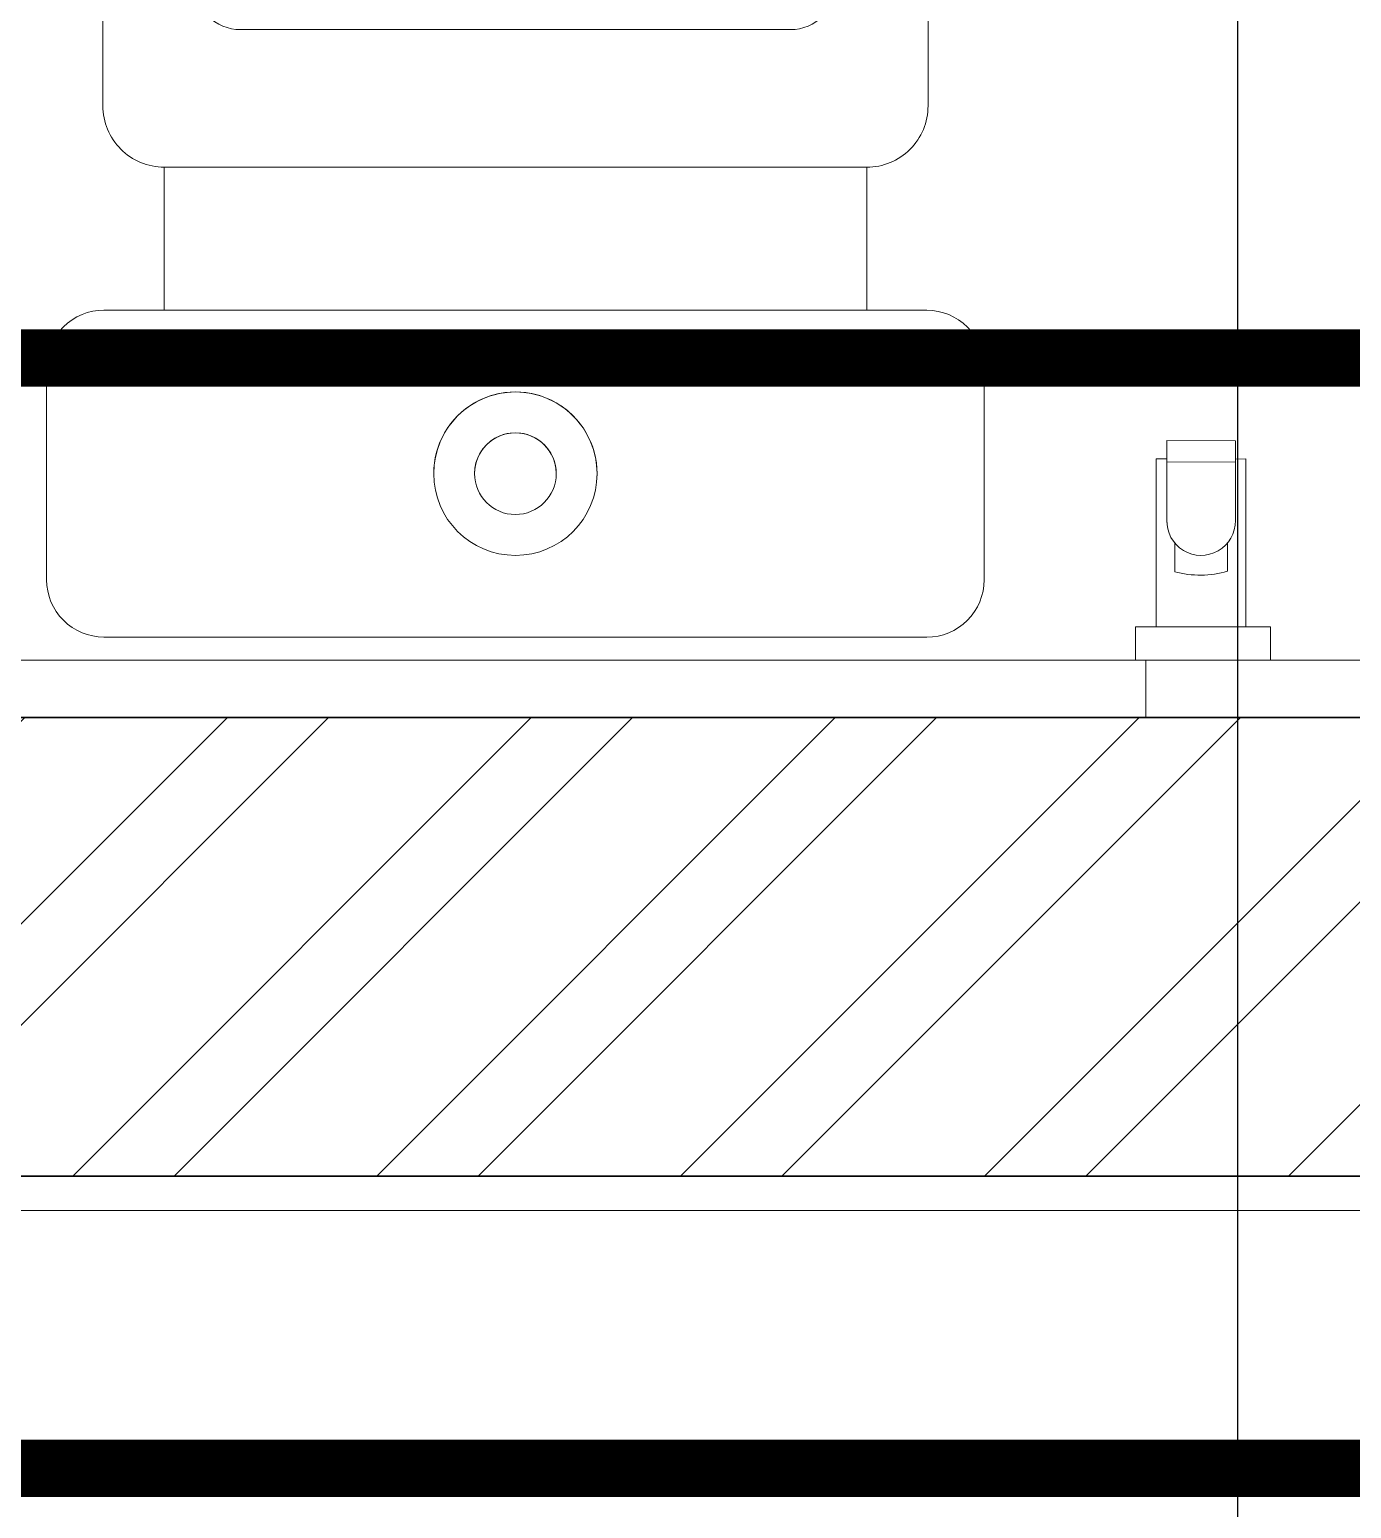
# Model space of a CAD drawing. Header units: millimetres. Extents: x -8913 to 62688, y -13000 to 43000.
# Drawn here: x 40150 to 40727, y 16955 to 17600 of the extents above; entities that cross this region are included whole.
import ezdxf
from ezdxf.enums import TextEntityAlignment as Align

# ---------------------------------------------------------------- set-up
doc = ezdxf.new("R2010")
doc.units = ezdxf.units.MM
doc.header["$MEASUREMENT"] = 0
doc.linetypes.add('1735 X DT-5BR-Grids$0$CENTER2', pattern=[28.575, 19.05, -3.175, 3.175, -3.175])
doc.linetypes.add('HIDDEN2', pattern=[4.7625, 3.175, -1.5875])
for name, color, linetype, lineweight in [('08--DETREF', 7, 'Continuous', 25), ('08--SECTREF-1', 2, 'Continuous', 25), ('08--SECTREF-2', 4, 'Continuous', 35), ('1735 X DT-5BR-FFP$0$F--BLOCKWALL-3--HOLLOW', 3, 'Continuous', 35), ('1735 X DT-5BR-FFP$0$F--BLOCKWALL-HATCH--HOLLOW', 251, 'Continuous', 13), ('1735 X DT-5BR-FFP$0$M--PLASTER-0', 8, 'Continuous', 9), ('1735 X DT-5BR-FFP$0$N--SANITARY-1', 9, 'Continuous', 18), ('1735 X DT-5BR-FFP$0$N--SANITARY-2', 9, 'Continuous', 18), ('1735 X DT-5BR-Grids$0$08--SECTREF-LINE', 7, 'Continuous', 25), ('N--DRAINPOINT', 251, 'Continuous', 18), ('N--SANITARY-1', 9, 'Continuous', 18), ('Z--X-REF', 7, 'Continuous', 0)]:
    doc.layers.add(name, color=color, linetype=linetype, lineweight=lineweight)
doc.styles.add('ISO', font='isocp2.shx', dxfattribs={"width": 0.8})

# ---------------------------------------------------------------- blocks, each defined once
blk = doc.blocks.new('1735 X DT-5BR-FFP$0$1268XT02$0$wc')
at = {"ltscale": 300}
for p, q in [((-0.15327, 0.25495), (-0.15327, 0.19257)), ((0.15327, 0.25495), (0.15327, 0.19257))]:
    blk.add_line(p, q, dxfattribs=at)
for points in [[(0.2045, 0.16757), (0.2045, 0.075, -0.414214), (0.1795, 0.05), (-0.1795, 0.05, -0.414214), (-0.2045, 0.075), (-0.2045, 0.16757, -0.414214), (-0.1795, 0.19257), (-0.15327, 0.19257), (-0.15327, 0.25495, -0.414214), (-0.18, 0.28168), (-0.18, 0.65, -0.414214), (-0.1, 0.73), (0.1, 0.73, -0.414214), (0.18, 0.65), (0.18, 0.28168, -0.414214), (0.15327, 0.25495), (0.15327, 0.19257), (0.1795, 0.19257, -0.414214)], [(0.15327, 0.25495), (-0.15327, 0.25495, -0.414214), (-0.18, 0.28168), (-0.18, 0.65, -0.414214), (-0.1, 0.73), (0.1, 0.73, -0.414214), (0.18, 0.65), (0.18, 0.28168, -0.414214)], [(-0.14, 0.33495, 0.414214), (-0.12, 0.31495), (0.12, 0.31495, 0.414214), (0.14, 0.33495), (0.14, 0.65, 0.414214), (0.1, 0.69), (-0.1, 0.69, 0.414214), (-0.14, 0.65)], [(0.2045, 0.075), (0.2045, 0.16757, 0.414214), (0.1795, 0.19257), (-0.1795, 0.19257, 0.414214), (-0.2045, 0.16757), (-0.2045, 0.075, 0.414214), (-0.1795, 0.05), (0.1795, 0.05, 0.414214)], [(0.03564, 0.12129, -1), (-0.03564, 0.12129, -1)], [(0.01782, 0.12129, -1), (-0.01782, 0.12129, -1)]]:
    blk.add_lwpolyline(points, format="xyb", close=True, dxfattribs=at)
for radius in [0.03564, 0.01782]:
    blk.add_circle((0, 0.12129), radius, dxfattribs=at)
blk = doc.blocks.new('1735 X DT-5BR-FFP$0$FIRST FLOOR$0$BIDET HOST')
at = {"ltscale": 3}
for points in [[(-13.56, 27.59), (0, 27.59), (0, -27.59), (-13.56, -27.59)], [(-81.17, 14.77), (-89.86, 14.77), (-89.73, -13.22), (-81.05, -13.22)]]:
    blk.add_lwpolyline(points, close=True, dxfattribs=at)
for points in [[(-82.27, -13.22), (-82.3, -17.57), (-13.56, -17.57), (-13.56, 19.13), (-82.3, 19.13), (-82.39, 14.77)], [(-56.26, 14.77), (-89.86, 14.77)], [(-36.13, 11.59), (-47.94, 11.59)], [(-36.37, -10.03), (-47.94, -10.03)], [(-57.07, -13.22), (-89.73, -13.22)]]:
    blk.add_lwpolyline(points, dxfattribs=at)
for centre, radius, start, end in [((-56.84, 0.78), 14, 269.07422, 92.37278), ((-74.84, 1.21), 40.08, 343.72169, 15.00524)]:
    blk.add_arc(centre, radius, start, end, dxfattribs=at)
blk = doc.blocks.new('1735 X DT-5BR-FFP')
at = {"layer": '1735 X DT-5BR-FFP$0$F--BLOCKWALL-HATCH--HOLLOW'}
h = blk.add_hatch(dxfattribs=at)
h.set_pattern_fill('ANSI32', color=256, scale=250)
h.paths.add_polyline_path([(3250, 17300), (3250, 17100), (6000, 17100), (6000, 17015), (6100, 17015), (6100, 17100), (6200, 17100), (6200, 17300)])
at = {"layer": '1735 X DT-5BR-FFP$0$F--BLOCKWALL-3--HOLLOW'}
for p, q in [((6200, 17300), (3250, 17300)), ((6000, 17100), (3250, 17100))]:
    blk.add_line(p, q, dxfattribs=at)
at = {"layer": '1735 X DT-5BR-FFP$0$M--PLASTER-0'}
for p, q in [((4849.98, 17325.03), (4849.98, 17300.03)), ((5985, 17085.02), (3265, 17085.02))]:
    blk.add_line(p, q, dxfattribs=at)
blk.add_lwpolyline([(5975.03, 18250.02), (5975.02, 17325.03), (3275, 17325.02), (3275, 18451.03)], dxfattribs=at)
at = {"layer": '1735 X DT-5BR-FFP$0$N--SANITARY-1', "extrusion": (0, 0, -1), "xscale": -1000.000000000004, "yscale": 1000.000000000004, "zscale": -1000.000000000004, "rotation": 0.006415754489035308}
blk.add_blockref('1735 X DT-5BR-FFP$0$1268XT02$0$wc', (-4574.93, 17285.04), dxfattribs=at)
at = {"layer": '1735 X DT-5BR-FFP$0$N--SANITARY-2', "extrusion": (0, 0, -1), "xscale": 1.065942779398747, "yscale": 1.065942779398747, "zscale": -1.065942779398747, "rotation": 270}
blk.add_blockref('1735 X DT-5BR-FFP$0$FIRST FLOOR$0$BIDET HOST', (-4874.95, 17325.02), dxfattribs=at)
blk = doc.blocks.new('*U216')
at = {"layer": '08--DETREF', "color": 251, "linetype": 'HIDDEN2', "ltscale": 100, "const_width": 35}
blk.add_lwpolyline([(-177889.67, 56743.75, -0.414214), (-178309.67, 56323.75), (-182667.5, 56323.75, -0.414214), (-183087.5, 56743.75), (-183087.5, 59302.94, -0.414214), (-182667.5, 59722.94), (-178309.67, 59722.94, -0.414214), (-177889.67, 59302.94)], format="xyb", close=True, dxfattribs=at)
at = {"layer": '08--SECTREF-1', "style": 'ISO', "width": 0.8, "flags": 4}
blk.add_attdef('DRG-NO', text='', height=250, dxfattribs=at).set_placement((-184474.3, 59953.74), align=Align.MIDDLE_CENTER)
at = {"layer": '08--SECTREF-2', "style": 'ISO', "width": 0.8, "flags": 4}
blk.add_attdef('SECTION', text='', height=350, dxfattribs=at).set_placement((-184474.3, 60374.37), align=Align.MIDDLE_CENTER)
blk = doc.blocks.new('1735 X DT-5BR-Grids')
at = {"layer": '1735 X DT-5BR-Grids$0$08--SECTREF-LINE', "color": 4, "linetype": '1735 X DT-5BR-Grids$0$CENTER2', "ltscale": 100}
blk.add_lwpolyline([(4890, 30100.509), (4890, 1688.388)], dxfattribs=at)
blk = doc.blocks.new('FIRST FLOOR$0$BIDET HOST')
at = {"ltscale": 3}
for points in [[(-13.56, 27.59), (0, 27.59), (0, -27.59), (-13.56, -27.59)], [(-81.17, 14.77), (-89.86, 14.77), (-89.73, -13.22), (-81.05, -13.22)]]:
    blk.add_lwpolyline(points, close=True, dxfattribs=at)
for points in [[(-82.27, -13.22), (-82.3, -17.57), (-13.56, -17.57), (-13.56, 19.13), (-82.3, 19.13), (-82.39, 14.77)], [(-56.26, 14.77), (-89.86, 14.77)], [(-36.13, 11.59), (-47.94, 11.59)], [(-36.37, -10.03), (-47.94, -10.03)], [(-57.07, -13.22), (-89.73, -13.22)]]:
    blk.add_lwpolyline(points, dxfattribs=at)
for centre, radius, start, end in [((-56.84, 0.78), 14, 269.07422, 92.37278), ((-74.84, 1.21), 40.08, 343.72169, 15.00524)]:
    blk.add_arc(centre, radius, start, end, dxfattribs=at)
blk = doc.blocks.new('A$C5A397BC0')
at = {"layer": 'N--SANITARY-1', "extrusion": (0, 0, -1), "xscale": 1.065942779398747, "yscale": 1.065942779398747, "zscale": -1.065942779398747, "rotation": 270}
blk.add_blockref('FIRST FLOOR$0$BIDET HOST', (10125.05, 10875.02), dxfattribs=at)

msp = doc.modelspace()

# ---------------------------------------------------------------- block references
at = {"layer": 'Z--X-REF'}
msp.add_blockref('1735 X DT-5BR-FFP', (35787.5, 0), dxfattribs=at)

# ---------------------------------------------------------------- next in the draw order: block references
msp.add_blockref('1735 X DT-5BR-Grids', (35787.5, 0))
at = {"layer": '08--DETREF', "xscale": 0.7142857142857143, "yscale": 0.7142857142857143, "zscale": 0.7142857142857143}
for p in [(169350.78, -23258.67), (169350.78, -25202.48)]:
    msp.add_blockref('*U216', p, dxfattribs=at)
at = {"layer": 'N--DRAINPOINT'}
msp.add_blockref('A$C5A397BC0', (50787.5, 6450), dxfattribs=at)

doc.saveas('drawing.dxf')
